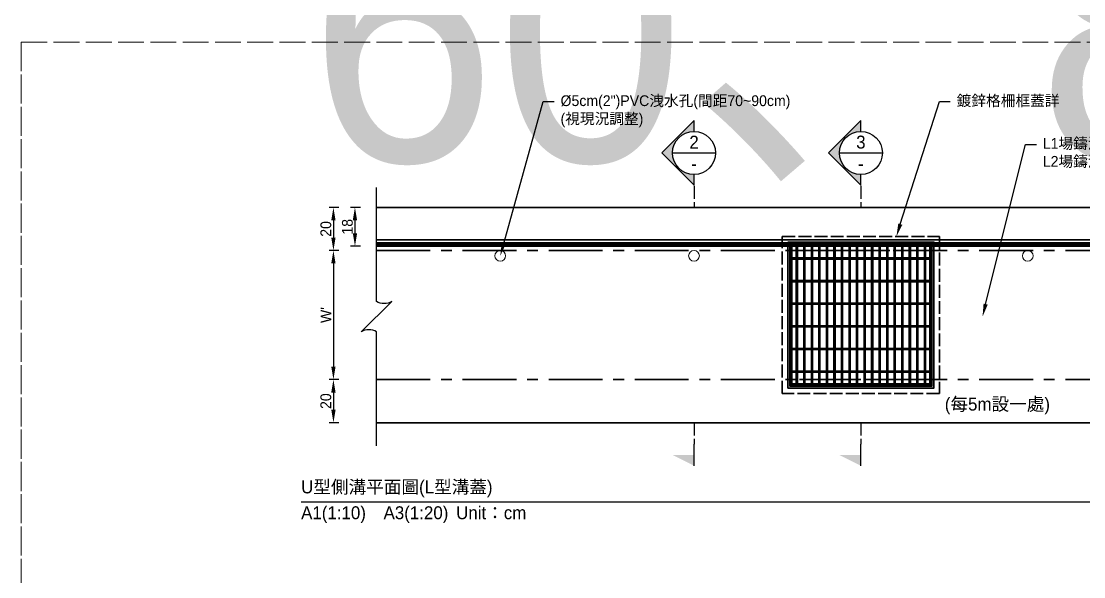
# Model space of a CAD drawing. Extents: x -8920 to 1950, y -2159 to 466.
# Drawn here: x -1710 to -1216.5, y -248.3 to 9.7 of the extents above; entities that cross this region are included whole.
import ezdxf
from ezdxf import colors
from ezdxf.entities.mleader import LeaderData, LeaderLine
from ezdxf.math import Vec2, Vec3

# ---------------------------------------------------------------- set-up
doc = ezdxf.new("R2010")
doc.units = 0
doc.header["$MEASUREMENT"] = 0
doc.linetypes.add('ACAD_ISO02W100', pattern=[15, 12, -3])
doc.linetypes.add('CENTERX2', pattern=[4, 2.5, -0.5, 0.5, -0.5])
doc.layers.add('一、4.基本-隱藏', color=9, linetype='ACAD_ISO02W100', lineweight=20, plot=False)
doc.layers.add('三、3.文字-註解文字', color=2, linetype='Continuous')
for name, color, linetype, lineweight in [('二、1.繪圖-既有設施', 8, 'Continuous', 20), ('二、2.繪圖-施作項目', 181, 'Continuous', 30), ('二、6.繪圖-其他施作項目', 35, 'Continuous', 30)]:
    doc.layers.add(name, color=color, linetype=linetype, lineweight=lineweight)
doc.styles.add('次圖名(詳圖)', font='MS PGothic.ttf', dxfattribs={"height": 6})
doc.styles.add('註解文字(詳圖)', font='MS PGothic.ttf', dxfattribs={"height": 5})
doc.dimstyles.new('註解文字(詳圖)', dxfattribs={"dimtxt": 5, "dimasz": 6, "dimexe": 2, "dimexo": 5, "dimgap": 1, "dimtad": 2, "dimzin": 0, "dimdsep": 46, "dimtxsty": '註解文字(詳圖)', "dimcen": 0.1, "dimclrd": 144, "dimclre": 144, "dimclrt": 256, "dimadec": 0, "dimazin": 0, "dimtfac": 1, "dimtofl": 0, "dimtmove": 0, "dimatfit": 3, "dimfxlon": 1, "dimtolj": 1, "dimtzin": 0, "dimlwd": -1, "dimlwe": -1, "dimarcsym": 1})
pattern_1 = [(45, (-2755.3608, 86.9043), (-2.65165, 2.65165), []), (45, (-2754.477, 86.9043), (-2.65165, 2.65165), []), (45, (-2753.593, 86.9043), (-2.65165, 2.65165), []), (45, (-2752.709, 86.9043), (-2.65165, 2.65165), [])]

# ---------------------------------------------------------------- blocks, each defined once
blk = doc.blocks.new('*D68')
at = {"layer": 'Defpoints', "color": 0, "transparency": 16777216}
for p in [(-1545, -76.75), (-1565, -96.75), (-1545, -96.75)]:
    blk.add_point(p, dxfattribs=at)
at = {"layer": '三、3.文字-註解文字', "color": 144, "transparency": 16777216}
for p, q in [((-1562.5, -76.75), (-1567, -76.75)), ((-1565, -82.75), (-1565, -90.75)), ((-1562.5, -96.75), (-1567, -96.75))]:
    blk.add_line(p, q, dxfattribs=at)
for points in [[(-1566, -82.75), (-1564, -82.75), (-1565, -76.75)], [(-1566, -90.75), (-1564, -90.75), (-1565, -96.75)]]:
    blk.add_solid(points, dxfattribs=at)
at = {"layer": '三、3.文字-註解文字', "transparency": 16777216, "insert": (-1568.5, -86.75), "char_height": 5, "attachment_point": 5, "rotation": 90, "style": '註解文字(詳圖)'}
blk.add_mtext('\\A1;20', dxfattribs=at)
blk = doc.blocks.new('*D69')
at = {"layer": 'Defpoints', "color": 0, "transparency": 16777216}
for p in [(-1545, -96.75), (-1565, -156.75), (-1545, -156.75)]:
    blk.add_point(p, dxfattribs=at)
at = {"layer": '三、3.文字-註解文字', "color": 144, "transparency": 16777216}
for p, q in [((-1562.5, -96.75), (-1567, -96.75)), ((-1565, -102.75), (-1565, -150.75)), ((-1562.5, -156.75), (-1567, -156.75))]:
    blk.add_line(p, q, dxfattribs=at)
for points in [[(-1566, -102.75), (-1564, -102.75), (-1565, -96.75)], [(-1566, -150.75), (-1564, -150.75), (-1565, -156.75)]]:
    blk.add_solid(points, dxfattribs=at)
at = {"layer": '三、3.文字-註解文字', "transparency": 16777216, "insert": (-1568.5, -126.75), "char_height": 5, "attachment_point": 5, "rotation": 90, "style": '註解文字(詳圖)'}
blk.add_mtext("\\A1;W'", dxfattribs=at)
blk = doc.blocks.new('*D70')
at = {"layer": 'Defpoints', "color": 0, "transparency": 16777216}
for p in [(-1545, -156.75), (-1565, -176.75), (-1545, -176.75)]:
    blk.add_point(p, dxfattribs=at)
at = {"layer": '三、3.文字-註解文字', "color": 144, "transparency": 16777216}
for p, q in [((-1562.5, -156.75), (-1567, -156.75)), ((-1565, -162.75), (-1565, -170.75)), ((-1562.5, -176.75), (-1567, -176.75))]:
    blk.add_line(p, q, dxfattribs=at)
for points in [[(-1566, -162.75), (-1564, -162.75), (-1565, -156.75)], [(-1566, -170.75), (-1564, -170.75), (-1565, -176.75)]]:
    blk.add_solid(points, dxfattribs=at)
at = {"layer": '三、3.文字-註解文字', "transparency": 16777216, "insert": (-1568.5, -166.75), "char_height": 5, "attachment_point": 5, "rotation": 90, "style": '註解文字(詳圖)'}
blk.add_mtext('\\A1;20', dxfattribs=at)
blk = doc.blocks.new('*D79')
at = {"layer": 'Defpoints', "color": 0, "transparency": 16777216}
for p in [(-1545, -76.75), (-1555, -94.75), (-1545, -94.75)]:
    blk.add_point(p, dxfattribs=at)
at = {"layer": '三、3.文字-註解文字', "color": 144, "transparency": 16777216}
for p, q in [((-1552.5, -76.75), (-1557, -76.75)), ((-1555, -82.75), (-1555, -88.75)), ((-1552.5, -94.75), (-1557, -94.75))]:
    blk.add_line(p, q, dxfattribs=at)
for points in [[(-1556, -82.75), (-1554, -82.75), (-1555, -76.75)], [(-1556, -88.75), (-1554, -88.75), (-1555, -94.75)]]:
    blk.add_solid(points, dxfattribs=at)
at = {"layer": '三、3.文字-註解文字', "transparency": 16777216, "insert": (-1558.5, -85.75), "char_height": 5, "attachment_point": 5, "rotation": 90, "style": '註解文字(詳圖)'}
blk.add_mtext('\\A1;18', dxfattribs=at)

msp = doc.modelspace()

# ---------------------------------------------------------------- hatches: boundary and pattern name
at = {"layer": '三、3.文字-註解文字'}
h = msp.add_hatch(color=256, dxfattribs=at)
h.dxf.hatch_style = 1
h.paths.add_polyline_path([(-1397.5, -36.443), (-1412.5, -51.443), (-1397.5, -66.443), (-1397.5, -61.443, -0.4142136), (-1407.5, -51.443, -0.4142136), (-1397.5, -41.443)])
h = msp.add_hatch(color=256, dxfattribs=at)
h.dxf.hatch_style = 1
h.paths.add_polyline_path([(-1320, -36.443), (-1335, -51.443), (-1320, -66.443), (-1320, -61.443, -0.4142136), (-1330, -51.443, -0.4142136), (-1320, -41.443)])
h = msp.add_hatch(color=256, dxfattribs=at)
h.dxf.hatch_style = 1
h.paths.add_polyline_path([(-1407.5, -191.75), (-1397.5, -196.75), (-1397.5, -191.75)])
h = msp.add_hatch(color=256, dxfattribs=at)
h.dxf.hatch_style = 1
h.paths.add_polyline_path([(-1330, -191.75), (-1320, -196.75), (-1320, -191.75)])
at = {"layer": '二、6.繪圖-其他施作項目'}
h = msp.add_hatch(color=256, dxfattribs=at)
h.dxf.hatch_style = 1
h.paths.add_polyline_path([(-1353.9, -160.65), (-1286.1, -160.65), (-1286.1, -92.85), (-1353.9, -92.85)])
h.paths.add_polyline_path([(-1353, -159.75), (-1287, -159.75), (-1287, -93.75), (-1353, -93.75)], flags=16)
h = msp.add_hatch(dxfattribs=at)
h.set_pattern_fill('ANSI34', color=256, scale=5)
h.set_pattern_definition(pattern_1)
h.paths.add_polyline_path([(-1288, -100.25), (-1352, -100.25), (-1352, -100.75), (-1288, -100.75)])
h = msp.add_hatch(dxfattribs=at)
h.set_pattern_fill('ANSI34', color=256, scale=5)
h.set_pattern_definition(pattern_1)
h.paths.add_polyline_path([(-1288, -110.75), (-1352, -110.75), (-1352, -111.25), (-1288, -111.25)])
h = msp.add_hatch(dxfattribs=at)
h.set_pattern_fill('ANSI34', color=256, scale=5)
h.set_pattern_definition(pattern_1)
h.paths.add_polyline_path([(-1288, -121.25), (-1352, -121.25), (-1352, -121.75), (-1288, -121.75)])
h = msp.add_hatch(dxfattribs=at)
h.set_pattern_fill('ANSI34', color=256, scale=5)
h.set_pattern_definition(pattern_1)
h.paths.add_polyline_path([(-1288, -131.75), (-1352, -131.75), (-1352, -132.25), (-1288, -132.25)])
h = msp.add_hatch(dxfattribs=at)
h.set_pattern_fill('ANSI34', color=256, scale=5)
h.set_pattern_definition(pattern_1)
h.paths.add_polyline_path([(-1288, -142.25), (-1352, -142.25), (-1352, -142.75), (-1288, -142.75)])
h = msp.add_hatch(dxfattribs=at)
h.set_pattern_fill('ANSI34', color=256, scale=5)
h.set_pattern_definition(pattern_1)
h.paths.add_polyline_path([(-1288, -152.75), (-1352, -152.75), (-1352, -153.25), (-1288, -153.25)])

# ---------------------------------------------------------------- linework, layer by layer
at = {"layer": '一、4.基本-隱藏'}
for points in [[(-1710, 0), (-930, 0), (-930, -253.5), (-1710, -253.5)], [(-1710, 0), (-930, 0), (-930, -507), (-1710, -507)], [(-1710, 0), (-930, 0), (-930, -507), (-1710, -507)]]:
    msp.add_lwpolyline(points, close=True, dxfattribs=at)
at = {"layer": '三、3.文字-註解文字'}
for points in [[(-1397.5, -41.443), (-1397.5, -36.443), (-1412.5, -51.443), (-1397.5, -66.443), (-1397.5, -61.443)], [(-1320, -41.443), (-1320, -36.443), (-1335, -51.443), (-1320, -66.443), (-1320, -61.443)], [(-1407.5, -51.443), (-1387.5, -51.443)], [(-1330, -51.443), (-1310, -51.443)], [(-1397.5, -196.75), (-1397.5, -186.75)], [(-1320, -196.75), (-1320, -186.75)], [(-1580, -213.5), (-1060, -213.5)]]:
    msp.add_lwpolyline(points, dxfattribs=at)
msp.add_lwpolyline([(-1545, -187.5), (-1545, -134.571, 0.2828427), (-1552.071, -134.571), (-1537.929, -120.429, -0.2828427), (-1545, -120.429), (-1545, -67.5)], format="xyb", dxfattribs=at)
at = {"layer": '三、3.文字-註解文字', "linetype": 'ACAD_ISO02W100', "ltscale": 0.5}
for points in [[(-1397.5, -66.75), (-1397.5, -76.75)], [(-1320, -66.75), (-1320, -76.75)], [(-1397.5, -176.75), (-1397.5, -186.75)], [(-1320, -176.75), (-1320, -186.75)]]:
    msp.add_lwpolyline(points, dxfattribs=at)
at = {"layer": '三、3.文字-註解文字'}
for centre in [(-1397.5, -51.443), (-1320, -51.443)]:
    msp.add_circle(centre, 10, dxfattribs=at)
at = {"layer": '二、1.繪圖-既有設施'}
for centre in [(-1487.5, -99.25), (-1397.5, -99.25), (-1242.5, -99.25)]:
    msp.add_circle(centre, 2.5, dxfattribs=at)
at = {"layer": '二、2.繪圖-施作項目'}
for points in [[(-1545, -76.75), (-1095, -76.75)], [(-1545, -91.75), (-1095, -91.75)], [(-1545, -93.25), (-1095, -93.25)], [(-1545, -94), (-1095, -94)], [(-1545, -94.375), (-1095, -94.375)], [(-1545, -94.75), (-1095, -94.75)], [(-1545, -176.75), (-1095, -176.75)]]:
    msp.add_lwpolyline(points, dxfattribs=at)
at = {"layer": '二、2.繪圖-施作項目', "linetype": 'CENTERX2', "ltscale": 10}
for points in [[(-1545, -96.75), (-1095, -96.75)], [(-1545, -156.75), (-1095, -156.75)]]:
    msp.add_lwpolyline(points, dxfattribs=at)
at = {"layer": '二、6.繪圖-其他施作項目', "linetype": 'ACAD_ISO02W100', "ltscale": 0.5}
for points in [[(-1356.5, -90.25), (-1283.5, -90.25), (-1283.5, -163.25), (-1356.5, -163.25)], [(-1350, -96.75), (-1290, -96.75), (-1290, -156.75), (-1350, -156.75)]]:
    msp.add_lwpolyline(points, close=True, dxfattribs=at)
at = {"layer": '二、6.繪圖-其他施作項目'}
for points in [[(-1353.9, -92.85), (-1286.1, -92.85), (-1286.1, -160.65), (-1353.9, -160.65)], [(-1353, -93.75), (-1287, -93.75), (-1287, -159.75), (-1353, -159.75)], [(-1352.5, -94.25), (-1287.5, -94.25), (-1287.5, -159.25), (-1352.5, -159.25)]]:
    msp.add_lwpolyline(points, close=True, dxfattribs=at)
for points in [[(-1352.5, -94.25), (-1287.5, -94.25)], [(-1352.5, -94.25), (-1352.5, -159.25)], [(-1352, -94.25), (-1352, -159.25)], [(-1352, -94.75), (-1288, -94.75)], [(-1350, -94.75), (-1350, -100.25)], [(-1349.5, -94.75), (-1349.5, -100.25)], [(-1346.5, -94.75), (-1346.5, -100.25)], [(-1346, -94.75), (-1346, -100.25)], [(-1343, -94.75), (-1343, -100.25)], [(-1342.5, -94.75), (-1342.5, -100.25)], [(-1339.5, -94.75), (-1339.5, -100.25)], [(-1339, -94.75), (-1339, -100.25)], [(-1336, -94.75), (-1336, -100.25)], [(-1335.5, -94.75), (-1335.5, -100.25)], [(-1332.5, -94.75), (-1332.5, -100.25)], [(-1332, -94.75), (-1332, -100.25)], [(-1329, -94.75), (-1329, -100.25)], [(-1328.5, -94.75), (-1328.5, -100.25)], [(-1325.5, -94.75), (-1325.5, -100.25)], [(-1325, -94.75), (-1325, -100.25)], [(-1322, -94.75), (-1322, -100.25)], [(-1321.5, -94.75), (-1321.5, -100.25)], [(-1318.5, -94.75), (-1318.5, -100.25)], [(-1318, -94.75), (-1318, -100.25)], [(-1315, -94.75), (-1315, -100.25)], [(-1314.5, -94.75), (-1314.5, -100.25)], [(-1311.5, -94.75), (-1311.5, -100.25)], [(-1311, -94.75), (-1311, -100.25)], [(-1308, -94.75), (-1308, -100.25)], [(-1307.5, -94.75), (-1307.5, -100.25)], [(-1304.5, -94.75), (-1304.5, -100.25)], [(-1304, -94.75), (-1304, -100.25)], [(-1301, -94.75), (-1301, -100.25)], [(-1300.5, -94.75), (-1300.5, -100.25)], [(-1297.5, -94.75), (-1297.5, -100.25)], [(-1297, -94.75), (-1297, -100.25)], [(-1294, -94.75), (-1294, -100.25)], [(-1293.5, -94.75), (-1293.5, -100.25)], [(-1290.5, -94.75), (-1290.5, -100.25)], [(-1290, -94.75), (-1290, -100.25)], [(-1288, -94.25), (-1288, -159.25)], [(-1287.5, -94.25), (-1287.5, -159.25)], [(-1352, -100.25), (-1288, -100.25)], [(-1352, -100.75), (-1288, -100.75)], [(-1350, -100.75), (-1350, -110.75)], [(-1349.5, -100.75), (-1349.5, -110.75)], [(-1346.5, -100.75), (-1346.5, -110.75)], [(-1346, -100.75), (-1346, -110.75)], [(-1343, -100.75), (-1343, -110.75)], [(-1342.5, -100.75), (-1342.5, -110.75)], [(-1339.5, -100.75), (-1339.5, -110.75)], [(-1339, -100.75), (-1339, -110.75)], [(-1336, -100.75), (-1336, -110.75)], [(-1335.5, -100.75), (-1335.5, -110.75)], [(-1332.5, -100.75), (-1332.5, -110.75)], [(-1332, -100.75), (-1332, -110.75)], [(-1329, -100.75), (-1329, -110.75)], [(-1328.5, -100.75), (-1328.5, -110.75)], [(-1325.5, -100.75), (-1325.5, -110.75)], [(-1325, -100.75), (-1325, -110.75)], [(-1322, -100.75), (-1322, -110.75)], [(-1321.5, -100.75), (-1321.5, -110.75)], [(-1318.5, -100.75), (-1318.5, -110.75)], [(-1318, -100.75), (-1318, -110.75)], [(-1315, -100.75), (-1315, -110.75)], [(-1314.5, -100.75), (-1314.5, -110.75)], [(-1311.5, -100.75), (-1311.5, -110.75)], [(-1311, -100.75), (-1311, -110.75)], [(-1308, -100.75), (-1308, -110.75)], [(-1307.5, -100.75), (-1307.5, -110.75)], [(-1304.5, -100.75), (-1304.5, -110.75)], [(-1304, -100.75), (-1304, -110.75)], [(-1301, -100.75), (-1301, -110.75)], [(-1300.5, -100.75), (-1300.5, -110.75)], [(-1297.5, -100.75), (-1297.5, -110.75)], [(-1297, -100.75), (-1297, -110.75)], [(-1294, -100.75), (-1294, -110.75)], [(-1293.5, -100.75), (-1293.5, -110.75)], [(-1290.5, -100.75), (-1290.5, -110.75)], [(-1290, -100.75), (-1290, -110.75)], [(-1352, -110.75), (-1288, -110.75)], [(-1352, -111.25), (-1288, -111.25)], [(-1350, -111.25), (-1350, -121.25)], [(-1349.5, -111.25), (-1349.5, -121.25)], [(-1346.5, -111.25), (-1346.5, -121.25)], [(-1346, -111.25), (-1346, -121.25)], [(-1343, -111.25), (-1343, -121.25)], [(-1342.5, -111.25), (-1342.5, -121.25)], [(-1339.5, -111.25), (-1339.5, -121.25)], [(-1339, -111.25), (-1339, -121.25)], [(-1336, -111.25), (-1336, -121.25)], [(-1335.5, -111.25), (-1335.5, -121.25)], [(-1332.5, -111.25), (-1332.5, -121.25)], [(-1332, -111.25), (-1332, -121.25)], [(-1329, -111.25), (-1329, -121.25)], [(-1328.5, -111.25), (-1328.5, -121.25)], [(-1325.5, -111.25), (-1325.5, -121.25)], [(-1325, -111.25), (-1325, -121.25)], [(-1322, -111.25), (-1322, -121.25)], [(-1321.5, -111.25), (-1321.5, -121.25)], [(-1318.5, -111.25), (-1318.5, -121.25)], [(-1318, -111.25), (-1318, -121.25)], [(-1315, -111.25), (-1315, -121.25)], [(-1314.5, -111.25), (-1314.5, -121.25)], [(-1311.5, -111.25), (-1311.5, -121.25)], [(-1311, -111.25), (-1311, -121.25)], [(-1308, -111.25), (-1308, -121.25)], [(-1307.5, -111.25), (-1307.5, -121.25)], [(-1304.5, -111.25), (-1304.5, -121.25)], [(-1304, -111.25), (-1304, -121.25)], [(-1301, -111.25), (-1301, -121.25)], [(-1300.5, -111.25), (-1300.5, -121.25)], [(-1297.5, -111.25), (-1297.5, -121.25)], [(-1297, -111.25), (-1297, -121.25)], [(-1294, -111.25), (-1294, -121.25)], [(-1293.5, -111.25), (-1293.5, -121.25)], [(-1290.5, -111.25), (-1290.5, -121.25)], [(-1290, -111.25), (-1290, -121.25)], [(-1352, -121.25), (-1288, -121.25)], [(-1352, -121.75), (-1288, -121.75)], [(-1350, -121.75), (-1350, -131.75)], [(-1349.5, -121.75), (-1349.5, -131.75)], [(-1346.5, -121.75), (-1346.5, -131.75)], [(-1346, -121.75), (-1346, -131.75)], [(-1343, -121.75), (-1343, -131.75)], [(-1342.5, -121.75), (-1342.5, -131.75)], [(-1339.5, -121.75), (-1339.5, -131.75)], [(-1339, -121.75), (-1339, -131.75)], [(-1336, -121.75), (-1336, -131.75)], [(-1335.5, -121.75), (-1335.5, -131.75)], [(-1332.5, -121.75), (-1332.5, -131.75)], [(-1332, -121.75), (-1332, -131.75)], [(-1329, -121.75), (-1329, -131.75)], [(-1328.5, -121.75), (-1328.5, -131.75)], [(-1325.5, -121.75), (-1325.5, -131.75)], [(-1325, -121.75), (-1325, -131.75)], [(-1322, -121.75), (-1322, -131.75)], [(-1321.5, -121.75), (-1321.5, -131.75)], [(-1318.5, -121.75), (-1318.5, -131.75)], [(-1318, -121.75), (-1318, -131.75)], [(-1315, -121.75), (-1315, -131.75)], [(-1314.5, -121.75), (-1314.5, -131.75)], [(-1311.5, -121.75), (-1311.5, -131.75)], [(-1311, -121.75), (-1311, -131.75)], [(-1308, -121.75), (-1308, -131.75)], [(-1307.5, -121.75), (-1307.5, -131.75)], [(-1304.5, -121.75), (-1304.5, -131.75)], [(-1304, -121.75), (-1304, -131.75)], [(-1301, -121.75), (-1301, -131.75)], [(-1300.5, -121.75), (-1300.5, -131.75)], [(-1297.5, -121.75), (-1297.5, -131.75)], [(-1297, -121.75), (-1297, -131.75)], [(-1294, -121.75), (-1294, -131.75)], [(-1293.5, -121.75), (-1293.5, -131.75)], [(-1290.5, -121.75), (-1290.5, -131.75)], [(-1290, -121.75), (-1290, -131.75)], [(-1352, -131.75), (-1288, -131.75)], [(-1352, -132.25), (-1288, -132.25)], [(-1350, -132.25), (-1350, -142.25)], [(-1349.5, -132.25), (-1349.5, -142.25)], [(-1346.5, -132.25), (-1346.5, -142.25)], [(-1346, -132.25), (-1346, -142.25)], [(-1343, -132.25), (-1343, -142.25)], [(-1342.5, -132.25), (-1342.5, -142.25)], [(-1339.5, -132.25), (-1339.5, -142.25)], [(-1339, -132.25), (-1339, -142.25)], [(-1336, -132.25), (-1336, -142.25)], [(-1335.5, -132.25), (-1335.5, -142.25)], [(-1332.5, -132.25), (-1332.5, -142.25)], [(-1332, -132.25), (-1332, -142.25)], [(-1329, -132.25), (-1329, -142.25)], [(-1328.5, -132.25), (-1328.5, -142.25)], [(-1325.5, -132.25), (-1325.5, -142.25)], [(-1325, -132.25), (-1325, -142.25)], [(-1322, -132.25), (-1322, -142.25)], [(-1321.5, -132.25), (-1321.5, -142.25)], [(-1318.5, -132.25), (-1318.5, -142.25)], [(-1318, -132.25), (-1318, -142.25)], [(-1315, -132.25), (-1315, -142.25)], [(-1314.5, -132.25), (-1314.5, -142.25)], [(-1311.5, -132.25), (-1311.5, -142.25)], [(-1311, -132.25), (-1311, -142.25)], [(-1308, -132.25), (-1308, -142.25)], [(-1307.5, -132.25), (-1307.5, -142.25)], [(-1304.5, -132.25), (-1304.5, -142.25)], [(-1304, -132.25), (-1304, -142.25)], [(-1301, -132.25), (-1301, -142.25)], [(-1300.5, -132.25), (-1300.5, -142.25)], [(-1297.5, -132.25), (-1297.5, -142.25)], [(-1297, -132.25), (-1297, -142.25)], [(-1294, -132.25), (-1294, -142.25)], [(-1293.5, -132.25), (-1293.5, -142.25)], [(-1290.5, -132.25), (-1290.5, -142.25)], [(-1290, -132.25), (-1290, -142.25)], [(-1352, -142.25), (-1288, -142.25)], [(-1352, -142.75), (-1288, -142.75)], [(-1350, -142.75), (-1350, -152.75)], [(-1349.5, -142.75), (-1349.5, -152.75)], [(-1346.5, -142.75), (-1346.5, -152.75)], [(-1346, -142.75), (-1346, -152.75)], [(-1343, -142.75), (-1343, -152.75)], [(-1342.5, -142.75), (-1342.5, -152.75)], [(-1339.5, -142.75), (-1339.5, -152.75)], [(-1339, -142.75), (-1339, -152.75)], [(-1336, -142.75), (-1336, -152.75)], [(-1335.5, -142.75), (-1335.5, -152.75)], [(-1332.5, -142.75), (-1332.5, -152.75)], [(-1332, -142.75), (-1332, -152.75)], [(-1329, -142.75), (-1329, -152.75)], [(-1328.5, -142.75), (-1328.5, -152.75)], [(-1325.5, -142.75), (-1325.5, -152.75)], [(-1325, -142.75), (-1325, -152.75)], [(-1322, -142.75), (-1322, -152.75)], [(-1321.5, -142.75), (-1321.5, -152.75)], [(-1318.5, -142.75), (-1318.5, -152.75)], [(-1318, -142.75), (-1318, -152.75)], [(-1315, -142.75), (-1315, -152.75)], [(-1314.5, -142.75), (-1314.5, -152.75)], [(-1311.5, -142.75), (-1311.5, -152.75)], [(-1311, -142.75), (-1311, -152.75)], [(-1308, -142.75), (-1308, -152.75)], [(-1307.5, -142.75), (-1307.5, -152.75)], [(-1304.5, -142.75), (-1304.5, -152.75)], [(-1304, -142.75), (-1304, -152.75)], [(-1301, -142.75), (-1301, -152.75)], [(-1300.5, -142.75), (-1300.5, -152.75)], [(-1297.5, -142.75), (-1297.5, -152.75)], [(-1297, -142.75), (-1297, -152.75)], [(-1294, -142.75), (-1294, -152.75)], [(-1293.5, -142.75), (-1293.5, -152.75)], [(-1290.5, -142.75), (-1290.5, -152.75)], [(-1290, -142.75), (-1290, -152.75)], [(-1352, -152.75), (-1288, -152.75)], [(-1352, -153.25), (-1288, -153.25)], [(-1350, -153.25), (-1350, -158.75)], [(-1349.5, -153.25), (-1349.5, -158.75)], [(-1346.5, -153.25), (-1346.5, -158.75)], [(-1346, -153.25), (-1346, -158.75)], [(-1343, -153.25), (-1343, -158.75)], [(-1342.5, -153.25), (-1342.5, -158.75)], [(-1339.5, -153.25), (-1339.5, -158.75)], [(-1339, -153.25), (-1339, -158.75)], [(-1336, -153.25), (-1336, -158.75)], [(-1335.5, -153.25), (-1335.5, -158.75)], [(-1332.5, -153.25), (-1332.5, -158.75)], [(-1332, -153.25), (-1332, -158.75)], [(-1329, -153.25), (-1329, -158.75)], [(-1328.5, -153.25), (-1328.5, -158.75)], [(-1325.5, -153.25), (-1325.5, -158.75)], [(-1325, -153.25), (-1325, -158.75)], [(-1322, -153.25), (-1322, -158.75)], [(-1321.5, -153.25), (-1321.5, -158.75)], [(-1318.5, -153.25), (-1318.5, -158.75)], [(-1318, -153.25), (-1318, -158.75)], [(-1315, -153.25), (-1315, -158.75)], [(-1314.5, -153.25), (-1314.5, -158.75)], [(-1311.5, -153.25), (-1311.5, -158.75)], [(-1311, -153.25), (-1311, -158.75)], [(-1308, -153.25), (-1308, -158.75)], [(-1307.5, -153.25), (-1307.5, -158.75)], [(-1304.5, -153.25), (-1304.5, -158.75)], [(-1304, -153.25), (-1304, -158.75)], [(-1301, -153.25), (-1301, -158.75)], [(-1300.5, -153.25), (-1300.5, -158.75)], [(-1297.5, -153.25), (-1297.5, -158.75)], [(-1297, -153.25), (-1297, -158.75)], [(-1294, -153.25), (-1294, -158.75)], [(-1293.5, -153.25), (-1293.5, -158.75)], [(-1290.5, -153.25), (-1290.5, -158.75)], [(-1290, -153.25), (-1290, -158.75)], [(-1352.5, -159.25), (-1287.5, -159.25)], [(-1352, -158.75), (-1288, -158.75)]]:
    msp.add_lwpolyline(points, dxfattribs=at)

# ---------------------------------------------------------------- texts
at = {"layer": '一、4.基本-隱藏', "insert": (-1320, 200), "char_height": 120, "attachment_point": 5, "style": '次圖名(詳圖)'}
msp.add_mtext_dynamic_manual_height_columns("{\\fMS PGothic|b0|i0|c128|p34;W}'{\\fMS PGothic|b0|i0|c128|p34;=}6{\\fMS PGothic|b0|i0|c128|p34;0，h=40、60、80}", width=698.49542, gutter_width=30, heights=[0], dxfattribs=at)
at = {"layer": '三、3.文字-註解文字', "char_height": 6}
for s, width, gutter_width, insert, attachment_point, style in [('2', 6.60394, 25, (-1397.5, -46.443), 5, '註解文字(詳圖)'), ('3', 6.60394, 25, (-1320, -46.443), 5, '註解文字(詳圖)'), ('-', 6.60394, 25, (-1397.5, -56.443), 5, '註解文字(詳圖)'), ('-', 6.60394, 25, (-1320, -56.443), 5, '註解文字(詳圖)'), ('(每5m設一處)', 52.41253, 30, (-1256.595, -169.02), 5, '註解文字(詳圖)'), ('{\\fMS PGothic|b0|i0|c128|p34;U型側溝平面圖(}L{\\fMS PGothic|b0|i0|c128|p34;型溝蓋)}', 138.66243, 15, (-1580, -207.5), 4, '次圖名(詳圖)'), ('A1(1:10)\u3000A3(1:20){\\fMS PGothic|b0|i0|c128|p34;^IUnit：cm}', 136.03259, 15, (-1580, -219.5), 4, '次圖名(詳圖)')]:
    msp.add_mtext_dynamic_manual_height_columns(s, width=width, gutter_width=gutter_width, heights=[0], dxfattribs=dict(at, insert=insert, attachment_point=attachment_point, style=style))

# ---------------------------------------------------------------- dimensions: what is measured, and where the dimension line sits
at = {"layer": '三、3.文字-註解文字'}
for base, p1, p2, text, picture, middle in [((-1565, -96.75), (-1545, -76.75), (-1545, -96.75), '20', '*D68', (-1568.5, -86.75)), ((-1555, -94.75), (-1545, -76.75), (-1545, -94.75), '18', '*D79', (-1558.5, -85.75)), ((-1565, -156.75), (-1545, -96.75), (-1545, -156.75), "W'", '*D69', (-1568.5, -126.75)), ((-1565, -176.75), (-1545, -156.75), (-1545, -176.75), '20', '*D70', (-1568.5, -166.75))]:
    dim = msp.add_linear_dim(base=base, p1=p1, p2=p2, angle=90, text=text, dimstyle='註解文字(詳圖)', dxfattribs=at)
    dim.commit()
    dim.dimension.update_dxf_attribs({"geometry": picture, "text_midpoint": middle})

# ---------------------------------------------------------------- leaders
ml = msp.add_multileader_mtext('Standard', dxfattribs=at)
ml.set_content('{\\fMS PGothic|b0|i0|c128|p34;%%C5cm}(2")PVC洩水孔(間距70~90cm)\\P(視現況調整)', color=256, style='註解文字(詳圖)')
ml.set_leader_properties(color=144, linetype='ByLayer', lineweight=-1)
ml.build(insert=Vec2(0, 0))
ml.multileader.update_dxf_attribs({"dogleg_length": 5, "arrow_head_size": 6})
ctx = ml.context
ctx.base_point, ctx.char_height, ctx.arrow_head_size, ctx.landing_gap_size, ctx.plane_origin = Vec3(-1462.5, -27.5), 5, 6, 3, Vec3(-1487.5, -110)
notes = []
notes.append((ctx, [(0, (1, 1, 0), (-1467.5, -27.5), (1, 0), 5, [(0, [(-1487.5, -99.25)], 0, [])])]))
ctx.mtext.insert, ctx.mtext.flow_direction = Vec3(-1459.5, -24.673), 5
ml = msp.add_multileader_mtext('Standard', dxfattribs=at)
ml.set_content('鍍鋅格柵框蓋詳', color=256, style='註解文字(詳圖)')
ml.set_leader_properties(color=144, linetype='ByLayer', lineweight=-1)
ml.build(insert=Vec2(0, 0))
ml.multileader.update_dxf_attribs({"dogleg_length": 5, "arrow_head_size": 6})
ctx = ml.context
ctx.base_point, ctx.char_height, ctx.arrow_head_size, ctx.landing_gap_size, ctx.plane_origin = Vec3(-1278.5, -27.5), 5, 6, 3, Vec3(-1303.5, -101)
notes.append((ctx, [(0, (1, 1, 0), (-1283.5, -27.5), (1, 0), 5, [(0, [(-1303.5, -90.25)], 0, [])])]))
ctx.mtext.insert, ctx.mtext.flow_direction = Vec3(-1275.5, -24.645), 5
ml = msp.add_multileader_mtext('Standard', dxfattribs=at)
ml.set_content('L{\\fMS PGothic|b0|i0|c128|p34;1場鑄溝蓋板(280kgf/cm²混凝土)或\\P}L{\\fMS PGothic|b0|i0|c128|p34;2場鑄溝蓋板(280kgf/cm²混凝土)詳}', color=256, style='註解文字(詳圖)')
ml.set_leader_properties(color=144, linetype='ByLayer', lineweight=-1)
ml.build(insert=Vec2(0, 0))
ml.multileader.update_dxf_attribs({"dogleg_length": 5, "arrow_head_size": 6})
ctx = ml.context
ctx.base_point, ctx.char_height, ctx.arrow_head_size, ctx.landing_gap_size, ctx.plane_origin = Vec3(-1238.5, -47.5), 5, 6, 3, Vec3(-1263.5, -127.5)
notes.append((ctx, [(0, (1, 1, 0), (-1243.5, -47.5), (1, 0), 5, [(0, [(-1263.5, -127.5)], 0, [])])]))
ctx.mtext.insert, ctx.mtext.flow_direction = Vec3(-1235.5, -44.517), 5
for ctx, leaders in notes:
    for number, flags, end, landing, length, lines in leaders:
        leader = LeaderData()
        leader.index, (leader.has_last_leader_line, leader.has_dogleg_vector, leader.attachment_direction) = number, flags
        leader.last_leader_point, leader.dogleg_vector, leader.dogleg_length = Vec3(end), Vec3(landing), length
        for number, points, colour, breaks in lines:
            line = LeaderLine()
            line.index, line.vertices, line.color, line.breaks = number, Vec3.list(points), colors.encode_raw_color(colour), breaks
            leader.lines.append(line)
        ctx.leaders.append(leader)

doc.saveas('drawing.dxf')
